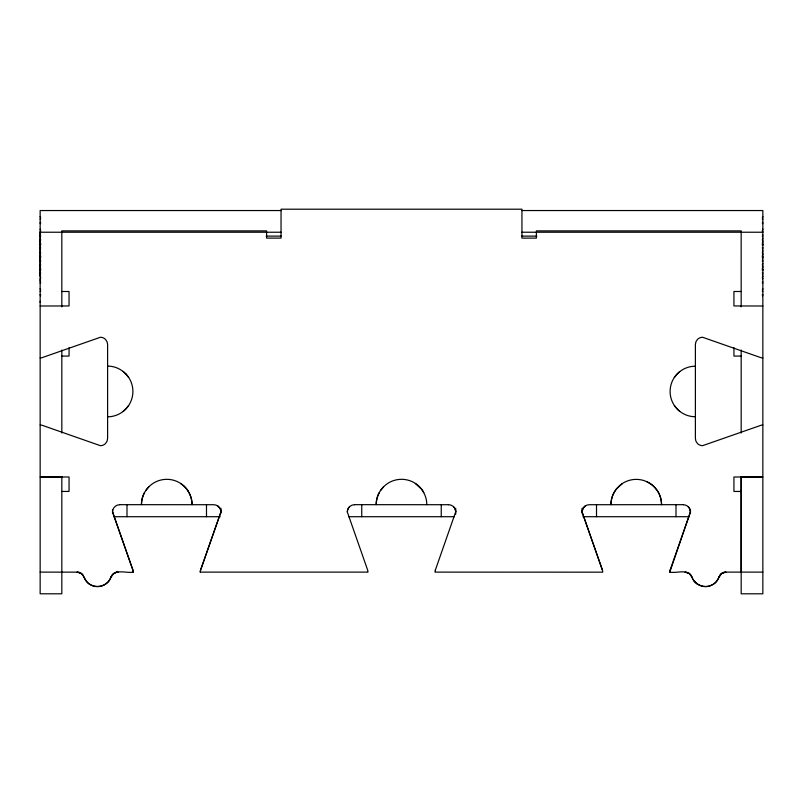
<?xml version="1.0" encoding="UTF-8"?>
<svg xmlns="http://www.w3.org/2000/svg" width="803" height="803" viewBox="0 0 803 803"><rect width="100%" height="100%" fill="white"/><g stroke="black" fill="none" stroke-linecap="round" stroke-linejoin="round"><path stroke-width="1.2" d="M40.2 302.36L40.15 301.306M40.15 288.689L40.672 290.114M40.2 280.679L40.15 279.625M40.15 276.081L40.672 277.507M40.15 275.68L40.15 241.653M40.15 241.392L40.15 232.589M40.15 229.166L40.672 230.591M40.15 216.549L40.672 217.984M741.159 572.117L741.169 476.922M762.85 288.689L762.328 290.114M762.85 276.081L762.328 277.507M762.85 267.008L762.328 268.443M762.85 263.454L762.328 264.89M762.85 254.4L762.328 255.826M762.85 250.847L762.328 252.272M762.85 241.783L762.328 243.209M762.85 238.23L762.328 239.655M762.85 229.166L762.328 230.591M762.85 216.549L762.328 217.984M217.673 505.85L219.761 507.938A7.277 7.277 0 0 1 220.945 511.892L200.589 570.05A7.167 7.167 0 0 0 200.288 572.117L367.955 572.117A7.217 7.217 0 0 0 367.654 570.1L347.287 511.892L347.799 509.232L349.405 506.783M435.346 570.1L455.692 511.892A7.046 7.046 0 0 0 454.518 507.938L453.585 506.783M690.771 574.938C685.511 569.156 676.447 573.503 669.792 572.117A7.217 7.217 0 0 1 670.103 570.08L690.46 511.943L689.958 509.232L688.342 506.783M111.145 576.935C114.869 568.434 126.352 573.462 133.198 572.148A7.217 7.217 0 0 0 132.897 570.05L112.54 511.892A7.227 7.227 0 0 1 119.767 504.716M719.117 576.935L721.746 573.442L725.932 572.117L762.85 572.117M723.824 572.409C718.424 574.175 718.575 581.221 713.787 583.891M128.641 405.525L125.489 409.359A25.375 25.375 0 0 1 107.522 416.817M145.704 490.613L148.856 486.779M380.461 490.613L383.613 486.779M674.359 377.42L677.511 373.586M720.201 574.948L721.827 573.392M123.14 411.427L126.212 408.597A25.375 25.375 0 0 0 126.191 374.248M679.86 371.508L676.788 374.339A25.284 25.284 0 0 0 676.799 408.607L679.86 411.427M585.327 505.85L583.229 507.938L582.055 511.892L602.411 570.1A7.237 7.237 0 0 1 602.712 572.168L435.045 572.117A7.167 7.167 0 0 1 435.346 570.05M622.415 483.496L616.292 489.137L614.014 492.63A25.084 25.084 0 0 0 610.963 504.665A25.154 25.154 0 0 1 615.228 490.613A25.284 25.284 0 0 1 654.134 486.789L657.296 490.613A25.284 25.284 0 0 1 661.531 504.635M712.753 584.403C705.415 589.362 694.776 585.006 691.855 576.935M40.15 572.117L77.078 572.148A7.227 7.227 0 0 1 83.883 576.986A14.454 14.454 0 0 0 111.145 576.986A7.227 7.227 0 0 1 117.951 572.148C113.002 571.947 110.995 577.026 109.128 580.679C104.531 586.762 95.457 588.408 89.213 583.861M115.853 572.459L117.951 572.168M723.824 572.459L725.922 572.117A7.227 7.227 0 0 0 719.117 576.966A14.454 14.454 0 0 1 691.855 576.986A7.227 7.227 0 0 0 685.039 572.168L689.215 573.442L691.855 576.966M281.05 210.547L40.15 210.547L40.15 593.798L61.831 593.798L61.831 476.56M521.95 210.547L762.85 210.547L762.85 593.798L741.169 593.798L741.169 476.56M762.328 219.149L762.85 219.149M40.15 222.371L40.672 222.371M762.328 223.545L762.85 223.545M762.328 231.766L762.85 231.766M40.15 232.228L281.05 232.228M521.95 232.228L762.85 232.228M40.15 234.988L40.672 234.988M266.134 236.112L281.17 236.112M521.83 236.112L536.866 236.112M762.328 236.162L762.85 236.162M40.15 239.655L40.672 239.655M762.328 240.83L762.85 240.83M40.15 243.209L40.672 243.209M40.15 244.052L40.672 244.052M762.328 244.383L762.85 244.383M762.328 245.226L762.85 245.226M40.15 247.605L40.672 247.605M762.328 248.769L762.85 248.769M40.15 252.272L40.672 252.272M762.328 253.447L762.85 253.447M40.15 255.826L40.672 255.826M40.15 256.669L40.672 256.669M762.328 257L762.85 257M762.328 257.833L762.85 257.833M40.15 260.222L40.672 260.212M762.328 261.387L762.85 261.387M40.15 264.89L40.672 264.89M762.328 266.064L762.85 266.064M40.15 268.443L40.672 268.443M40.15 269.276L40.672 269.276M762.328 269.607L762.85 269.607M762.328 270.45L762.85 270.45M40.15 272.829L40.672 272.829M762.328 274.004L762.85 274.004M762.328 278.671L762.85 278.671M40.15 281.893L40.672 281.893M762.328 283.068L762.85 283.068M61.821 291.499L69.048 291.499L69.048 305.953L40.15 306.003M741.159 291.499L733.932 291.499L733.932 305.953L762.85 306.003M762.328 291.288L762.85 291.288M40.15 294.51L40.672 294.51M762.328 295.685L762.85 295.685M61.831 356.08L69.058 356.08L69.058 347.649M741.169 356.08L733.942 356.08L733.942 347.649M61.831 477.042L40.15 477.042L69.058 476.992L69.058 491.446L61.831 491.446M741.169 477.042L762.85 477.042L733.932 476.992L733.932 491.446L741.159 491.446M119.767 504.665L213.718 504.716A7.227 7.227 0 0 1 220.945 511.943L200.589 570.1A7.237 7.237 0 0 0 200.288 572.148M354.514 504.665L448.475 504.716M683.233 504.665L589.282 504.716A7.227 7.227 0 0 0 582.055 511.943L602.411 570.05M113.745 516.71L220.223 516.71M348.502 516.71L454.498 516.71M582.928 516.71L689.255 516.71M40.15 219.149L40.672 219.149M762.328 222.371L762.85 222.371M40.15 223.545L40.672 223.545M40.15 231.766L40.672 231.766M762.328 234.988L762.85 234.988M40.15 236.162L40.672 236.162M40.15 240.83L40.672 240.83M762.328 244.052L762.85 244.052M40.15 244.383L40.672 244.383M40.15 245.226L40.672 245.226M762.328 247.605L762.85 247.605M40.15 248.769L40.672 248.769M40.15 253.447L40.672 253.447M762.328 256.669L762.85 256.669M40.15 257L40.672 257M40.15 257.833L40.672 257.833M762.328 260.212L762.85 260.222M40.15 261.387L40.672 261.387M40.15 266.064L40.672 266.064M762.328 269.276L762.85 269.276M40.15 269.607L40.672 269.607M40.15 270.45L40.672 270.45M762.328 272.829L762.85 272.829M40.15 274.004L40.672 274.004M40.15 278.671L40.672 278.671M762.328 281.893L762.85 281.893M40.15 283.068L40.672 283.068M40.15 291.288L40.672 291.288M762.328 294.51L762.85 294.51M40.15 295.685L40.672 295.685M646.415 481.509L650.089 483.496M180.575 483.496L183.877 486.056A25.485 25.485 0 0 1 190.672 496.455A25.084 25.084 0 0 1 192.037 504.665A25.154 25.154 0 0 0 187.772 490.613M415.342 483.496L421.465 489.137L423.743 492.63M123.14 371.508L126.212 374.339M693.872 580.699L697.185 583.901M89.213 583.901C84.164 580.89 84.094 572.077 77.068 572.117L81.244 573.442L82.87 575.028M674.359 405.525L677.511 409.359A25.284 25.284 0 0 0 695.388 416.757M128.641 377.42L125.489 373.586A25.375 25.375 0 0 0 107.522 366.068M112.54 511.943L132.897 570.1A7.237 7.237 0 0 1 133.198 572.148M741.169 306.866L741.159 230.883L536.394 230.883L536.394 238.11L521.94 238.11L521.94 209.202L281.04 209.202L281.04 238.11L266.586 238.11L266.586 230.883L61.821 230.883L61.831 306.866M741.169 350.058L741.169 432.998M690.46 509.483L690.46 513.097M676.006 504.665L676.006 516.71M596.509 504.665L596.509 516.71M582.055 508.279L582.055 513.097M455.702 508.279L455.702 514.301M441.248 504.665L441.248 516.71M361.751 504.665L361.751 516.71M220.945 508.279L220.945 513.097M206.491 504.665L206.491 516.71M126.994 504.665L126.994 516.71M112.54 509.483L112.54 513.097M61.831 350.058L61.831 432.998M40.15 425.018A7.167 7.167 0 0 1 42.218 425.309L100.375 445.675A7.247 7.247 0 0 0 105.494 443.557L107.1 441.108L107.602 438.448L107.602 344.497L107.1 341.837L105.484 339.378A7.247 7.247 0 0 0 100.375 337.27L42.218 357.616A7.267 7.267 0 0 1 40.15 357.927M762.84 357.917A7.207 7.207 0 0 1 760.782 357.626L702.615 337.27A7.247 7.247 0 0 0 697.506 339.378L695.9 341.837L695.388 344.497L695.388 438.448L695.9 441.108L697.506 443.557A7.247 7.247 0 0 0 702.615 445.665L761.284 425.188A7.388 7.388 0 0 1 762.84 425.018M683.233 504.716A7.227 7.227 0 0 1 690.46 511.943L669.792 572.117A7.237 7.237 0 0 1 670.103 570.1M661.552 504.665A25.405 25.405 0 0 0 660.176 496.455A25.284 25.284 0 0 0 650.089 483.496M448.465 504.675A7.247 7.247 0 0 1 455.723 511.912M379.247 492.63A25.405 25.405 0 0 0 376.195 504.665A25.375 25.375 0 0 1 422.679 490.603M347.297 511.943A7.227 7.227 0 0 1 354.524 504.716M422.529 490.613A25.154 25.154 0 0 1 426.794 504.675M144.49 492.63A25.405 25.405 0 0 0 141.448 504.665A25.375 25.375 0 0 1 187.922 490.603M677.511 373.606A25.284 25.284 0 0 1 695.398 366.198"/></g></svg>
